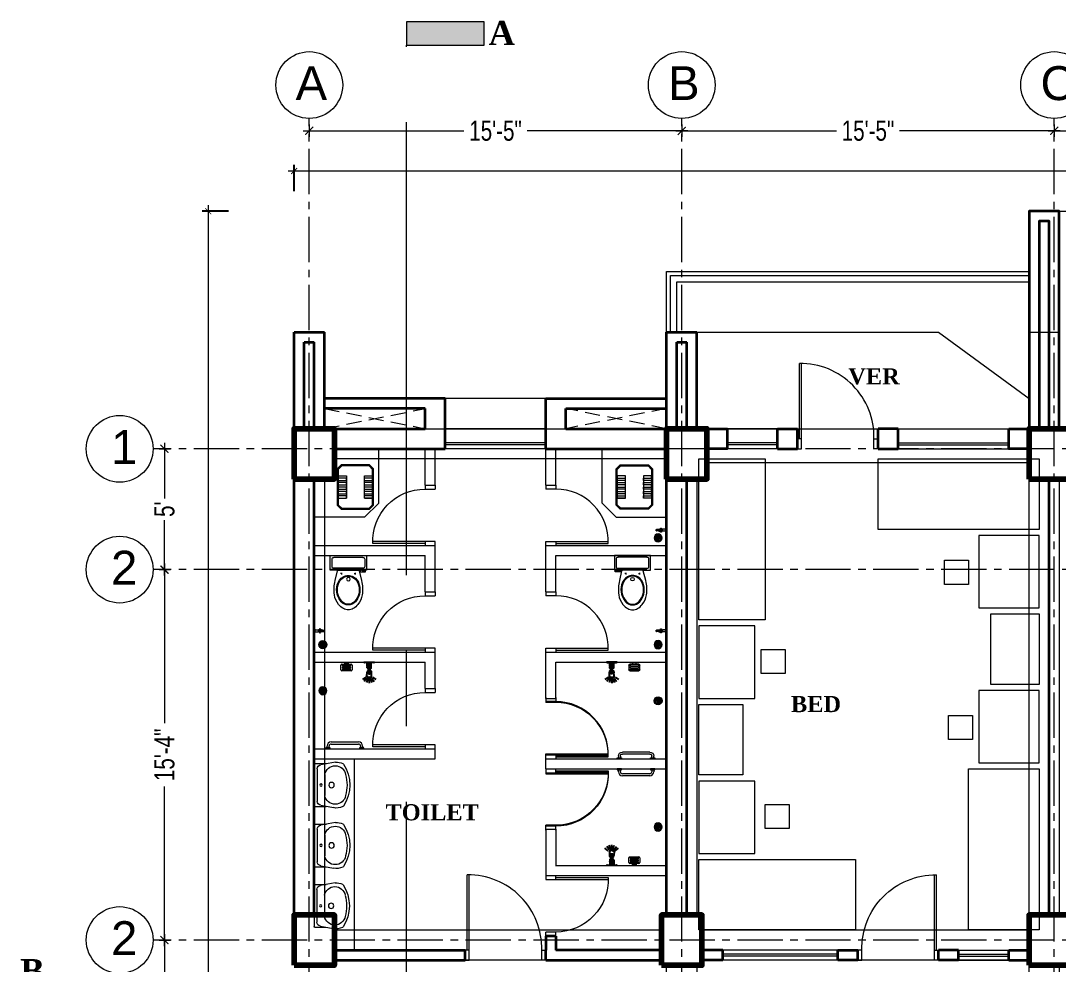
# Model space of a CAD drawing. Header units: feet. Extents: x 25261344 to 25389498, y 30010528 to 30074588.
# Drawn here: x 25365822 to 25366338, y 30072579 to 30073048 of the extents above; entities that cross this region are included whole.
import ezdxf

# ---------------------------------------------------------------- set-up
doc = ezdxf.new("R2010")
doc.units = ezdxf.units.FT
doc.header["$LTSCALE"] = 30
doc.header["$MEASUREMENT"] = 0
doc.header["$PDMODE"] = 32
doc.header["$PDSIZE"] = 15
for name, pattern in [('CENTER2', [1.125, 0.75, -0.125, 0.125, -0.125]), ('DASHED', [0.75, 0.5, -0.25]), ('HIDDEN', [0.375, 0.25, -0.125])]:
    doc.linetypes.add(name, pattern=pattern)
doc.layers.get('0').update_dxf_attribs({"lineweight": 5})
for name, color, linetype, lineweight in [('Column', 1, 'Continuous', 80), ('Dim-1', 7, 'Continuous', 9), ('Door', 32, 'Continuous', 5), ('Furnitures', 251, 'Continuous', 9), ('GRADE BEAM', 2, 'Continuous', 20), ('grid text', 252, 'CENTER2', 9), ('line 2', 7, 'Continuous', 13), ('LINTEL', 4, 'HIDDEN', 0), ('rail', 224, 'Continuous', 9), ('s. Fixture', 118, 'Continuous', 9), ('TEXT', 7, 'Continuous', 18), ('TOLFIX', 8, 'Continuous', 5), ('WALL', 7, 'Continuous', 35), ('WIN', 142, 'Continuous', 20)]:
    doc.layers.add(name, color=color, linetype=linetype, lineweight=lineweight)
doc.styles.add('RomanS', font='swissl.ttf')
doc.styles.get("Standard").update_dxf_attribs({"font": 'timesbd.ttf'})
doc.styles.add('SWIS_LT', font='swisscl.ttf')
doc.dimstyles.new('dim-02', dxfattribs={"dimtxt": 8, "dimasz": 3, "dimexe": 3, "dimexo": 3, "dimgap": 2, "dimtad": 0, "dimdec": 0, "dimzin": 0, "dimdsep": 46, "dimlunit": 4, "dimtxsty": 'SWIS_LT', "dimblk": 'ARCHTICK', "dimcen": 2, "dimdle": 3, "dimclrd": 256, "dimclre": 256, "dimclrt": 256, "dimadec": 0, "dimazin": 0, "dimtfac": 1, "dimtdec": 0, "dimtix": 1, "dimtmove": 0, "dimatfit": 3, "dimfxl": 0, "dimfrac": 2, "dimtolj": 1, "dimtzin": 1, "dimlwd": -1, "dimarcsym": 0})

# ---------------------------------------------------------------- blocks, each defined once
blk = doc.blocks.new('FG')
at = {"layer": 'Door'}
for p, q in [((-2, -5), (-2, -42.39)), ((-1, -5), (-1, -42.39))]:
    blk.add_line(p, q, dxfattribs=at)
for points in [[(-40, 0), (-38, 0), (-38, -5), (-40, -5)], [(0, 0), (-2, 0), (-2, -5), (0, -5)]]:
    blk.add_lwpolyline(points, dxfattribs=at)
blk.add_arc((-1.44, -5.83), 36.57, 178.7054, 270.6905, dxfattribs=at)
blk = doc.blocks.new('WB2')
at = {"layer": 's. Fixture'}
for p, q in [((11.43, 10.5), (10.05, 3.11)), ((-10.05, 3.11), (-11.22, 9.39)), ((-10.63, 0.39), (-10.63, 5.85)), ((10.63, 0.39), (10.63, 5.92)), ((10.24, 0), (-10.24, 0)), ((8.1, 1.38), (-8.1, 1.38)), ((5.22, 5.12), (-5.22, 5.12))]:
    blk.add_line(p, q, dxfattribs=at)
for centre, radius in [((0, 8.46), 1.34), ((0, 3.25), 0.551)]:
    blk.add_circle(centre, radius, dxfattribs=at)
for centre, radius, start, end in [((0, -1.5), 19.02, 56.7113, 123.353), ((0, -3.95), 20.09, 74.9524, 105.0476), ((-4.64, 11.07), 6.8, 153.7061, 194.3029), ((-10.02, 13.73), 0.787, 123.353, 153.7061), ((-10.02, 13.73), 0.787, 123.353, 153.7061), ((-4.3, 10.29), 5.25, 100.0676, 259.9324), ((4.3, 10.29), 5.25, 280.0676, 79.9324), ((10.01, 13.74), 0.787, 23.6126, 56.7113), ((3.03, 10.69), 8.4, 358.6686, 23.6126), ((-10.24, 0.39), 0.394, 180, 270), ((-8.1, 3.35), 1.97, 186.9214, 270), ((8.1, 3.35), 1.97, 270, 353.0786), ((10.24, 0.39), 0.394, 270, 0)]:
    blk.add_arc(centre, radius, start, end, dxfattribs=at)
blk = doc.blocks.new('GUTTER')
at = {"layer": 's. Fixture'}
for centre, radius in [((0, 0), 2), ((-1.48, 0), 0.2), ((-1.32, 0.55), 0.2), ((-1.05, 1.05), 0.2), ((-0.73, 0), 0.2), ((-0.59, 1.36), 0.2), ((-0.52, 0.52), 0.2), ((0, 1.48), 0.2), ((0, 0.73), 0.2), ((0, 0), 0.2), ((0.52, 0.52), 0.2), ((0.59, 1.36), 0.2), ((0.73, 0), 0.2), ((1.05, 1.05), 0.2), ((1.32, 0.55), 0.2), ((1.48, 0), 0.2), ((-1.37, -0.56), 0.2), ((-1.05, -1.05), 0.2), ((-1.05, -1.05), 0.2), ((-0.56, -1.4), 0.2), ((-0.52, -0.52), 0.2), ((0, -0.73), 0.2), ((0, -1.48), 0.2), ((0.52, -0.52), 0.2), ((0.57, -1.37), 0.2), ((1.05, -1.05), 0.2), ((1.37, -0.56), 0.2)]:
    blk.add_circle(centre, radius, dxfattribs=at)
blk = doc.blocks.new('Pan')
at = {"layer": 's. Fixture'}
for points in [[(-30, 7), (-30, -7), (-28, -9), (-10, -9), (-8, -7), (-8, 7), (-10, 9), (-28, 9), (-30, 7)], [(-29.5, 6.79), (-29.5, -6.79), (-27.79, -8.5), (-10.21, -8.5), (-8.5, -6.79), (-8.5, 6.79), (-10.21, 8.5), (-27.79, 8.5), (-29.5, 6.79)], [(-24.5, 8.5), (-24.5, 4.5), (-23.4, 4.5), (-23.4, 8.5), (-22.3, 8.5), (-22.3, 4.5), (-21.2, 4.5), (-21.2, 8.5), (-20.1, 8.5), (-20.1, 4.5), (-19, 4.5), (-19, 8.5), (-17.9, 8.5), (-17.9, 4.5), (-16.8, 4.5), (-16.8, 8.5), (-15.7, 8.5), (-15.7, 4.5), (-14.6, 4.5), (-14.6, 8.5), (-13.5, 8.5), (-13.5, 4.5), (-24.5, 4.5)], [(-24.5, -4.5), (-24.5, -8.5), (-23.4, -8.5), (-23.4, -4.5), (-22.3, -4.5), (-22.3, -8.5), (-21.2, -8.5), (-21.2, -4.5), (-20.1, -4.5), (-20.1, -8.5), (-19, -8.5), (-19, -4.5), (-17.9, -4.5), (-17.9, -8.5), (-16.8, -8.5), (-16.8, -4.5), (-15.7, -4.5), (-15.7, -8.5), (-14.6, -8.5), (-14.6, -4.5), (-13.5, -4.5), (-13.5, -8.5), (-24.5, -8.5), (-24.5, -4.5), (-13.5, -4.5)]]:
    blk.add_lwpolyline(points, dxfattribs=at)
blk = doc.blocks.new('Shower')
at = {"layer": 's. Fixture', "lineweight": -3}
for p, q in [((-3.5, 0), (1.22, 0)), ((-1.72, 0), (-1.72, -0.12)), ((0, 0), (0, -0.12)), ((1.22, 0), (1.77, 0)), ((-2.28, -0.21), (-3.16, -0.21)), ((-1.59, -0.21), (-2.28, -0.21)), ((-2.2, -0.31), (-1.85, -0.31)), ((-2.01, -7.13), (-1.91, -4.96)), ((-1.85, -0.31), (-1.45, -0.31)), ((-1.85, -1.77), (-1.85, -0.31)), ((-1.85, -1.84), (-1.85, -1.77)), ((-1.85, -1.77), (-1.25, -1.77)), ((-1.84, -1.85), (-1.25, -1.85)), ((-1.84, -2.09), (-1.68, -2.09)), ((-1.84, -2.85), (-1.84, -2.09)), ((-1.77, -4.45), (-1.77, -4.66)), ((-1.77, -4.66), (-1.77, -5)), ((-1.72, -0.12), (-1.35, -0.39)), ((-1.72, -0.12), (-0.86, -0.12)), ((-1.68, -2.09), (-1.25, -2.09)), ((-1.68, -3.01), (-1.64, -3.01)), ((-1.64, -3.01), (-1.64, -3.04)), ((-1.64, -3.01), (-1.25, -3.01)), ((-1.35, -0.39), (-1.25, -0.39)), ((-1.25, -3.24), (-1.25, -0.39)), ((-1.25, -0.39), (-0.86, -0.39)), ((-1.25, -4.01), (-1.25, -3.24)), ((-1.25, -4.48), (-1.25, -4.01)), ((0, -0.12), (-0.86, -0.12)), ((-0.47, -0.39), (-0.86, -0.39)), ((-0.47, -3.24), (-0.47, -0.39)), ((-0.37, -0.39), (-0.47, -0.39)), ((-0.47, -1.77), (0.11, -1.77)), ((-0.47, -1.85), (0.1, -1.85)), ((-0.47, -2.09), (-0.05, -2.09)), ((-0.47, -3.01), (-0.08, -3.01)), ((-0.47, -4.01), (-0.47, -3.24)), ((-0.47, -4.48), (-0.47, -4.01)), ((0, -0.12), (-0.37, -0.39)), ((-0.27, -0.31), (0.11, -0.31)), ((0.41, -0.21), (-0.13, -0.21)), ((-0.08, -3.01), (-0.04, -3.01)), ((-0.08, -3.01), (-0.08, -3.04)), ((-0.05, -2.09), (0.12, -2.09)), ((0.06, -4.45), (0.06, -4.65)), ((0.06, -4.65), (0.06, -5)), ((0.11, -0.31), (0.32, -0.31)), ((0.11, -1.77), (0.11, -0.31)), ((0.11, -1.84), (0.11, -1.77)), ((0.12, -2.17), (0.12, -2.09)), ((0.12, -2.88), (0.12, -2.17)), ((0.29, -7.13), (0.2, -4.97)), ((1.4, -0.21), (0.41, -0.21)), ((-2.54, -7.39), (-4.23, -8.62)), ((-2.08, -7.85), (-3.31, -9.54)), ((-1.5, -8.15), (-2.15, -10.13)), ((-1.89, -6.82), (-1.85, -7.32)), ((-1.85, -7.32), (-1.85, -7.32)), ((-1.59, -7.02), (-1.63, -7.52)), ((-1.33, -7.17), (-1.29, -7.67)), ((-1.29, -7.67), (-1.3, -7.67)), ((-0.99, -7.21), (-1.03, -7.72)), ((-0.86, -8.25), (-0.86, -10.33)), ((-0.72, -7.21), (-0.68, -7.73)), ((-0.4, -7.17), (-0.44, -7.68)), ((-0.22, -8.15), (0.43, -10.13)), ((-0.13, -7.05), (-0.1, -7.55)), ((0.16, -6.87), (0.12, -7.37)), ((0.12, -7.37), (0.12, -7.37)), ((0.37, -7.85), (1.59, -9.54)), ((0.83, -7.39), (2.51, -8.62))]:
    blk.add_line(p, q, dxfattribs=at)
for centre, radius, start, end in [((1.4, 0.21), 0.424, 269.7894, 330.4363), ((-3.16, 0.18), 0.391, 206.7437, 270), ((-2.06, -0.1), 0.253, 206.2578, 236.1066), ((-1.42, -5.01), 0.491, 148.4997, 174.723), ((-1.42, -5.01), 0.491, 174.723, 180), ((-1.42, -5.01), 0.491, 180, 211.5003), ((-1.83, -1.84), 0.0117, 180, 236.0865), ((-2.04, -2.15), 0.364, 9.6802, 56.0865), ((-1.68, -2.85), 0.156, 180, 270), ((-1.15, -5.17), 0.808, 140.6316, 148.4997), ((-1.5, -4.45), 0.274, 142.1754, 180), ((-1.5, -4.45), 0.274, 180, 217.8246), ((-1.5, -4.55), 0.274, 180, 217.8246), ((-1.5, -5), 0.274, 180, 217.8246), ((-1.2, -4.69), 0.66, 118.0812, 142.1754), ((-1.2, -4.22), 0.66, 217.8246, 241.9188), ((-1.2, -4.31), 0.66, 217.8246, 241.9188), ((-1.52, -3.04), 0.117, 180, 250.7376), ((-0.86, -1.14), 2.13, 250.7376, 259.4333), ((-0.99, -5.07), 1.09, 103.627, 118.0812), ((-0.99, -3.83), 1.09, 241.9188, 257.5382), ((-0.99, -3.93), 1.09, 241.9188, 257.5382), ((-1.04, -4.48), 0.208, 180, 209.7406), ((-0.86, -3.23), 1.71, 257.5382, 270), ((-0.86, -3.33), 1.71, 257.5382, 270), ((-0.95, -4.43), 0.309, 209.7406, 234.0579), ((-0.9, -4.35), 0.407, 234.0579, 253.2847), ((-0.86, -4.23), 0.537, 253.2847, 270), ((-0.86, -4.23), 0.537, 270, 286.7153), ((-0.86, -3.23), 1.71, 270, 282.4618), ((-0.86, -3.33), 1.71, 270, 282.4618), ((-0.82, -4.35), 0.407, 286.7153, 305.9421), ((-0.76, -4.43), 0.309, 305.9421, 330.2594), ((-0.68, -4.48), 0.208, 330.2594, 360), ((-0.73, -3.83), 1.09, 282.4618, 298.0812), ((-0.73, -3.93), 1.09, 282.4618, 298.0812), ((-0.86, -1.14), 2.13, 280.5667, 289.2624), ((-0.73, -5.07), 1.09, 61.9188, 76.373), ((-0.52, -4.69), 0.66, 37.8246, 61.9188), ((-0.52, -4.22), 0.66, 298.0812, 322.1754), ((-0.52, -4.31), 0.66, 298.0812, 322.1754), ((-0.2, -3.04), 0.117, 289.2624, 0), ((0.31, -2.15), 0.364, 123.9135, 170.3198), ((-0.04, -2.85), 0.156, 270, 341.5099), ((-0.22, -4.45), 0.274, 0, 37.8246), ((-0.22, -4.45), 0.274, 322.1754, 360), ((-0.22, -4.55), 0.274, 322.1754, 360), ((-0.22, -5), 0.274, 322.1754, 360), ((-0.56, -5.17), 0.808, 31.5003, 39.985), ((0.1, -1.84), 0.0117, 303.9135, 0), ((-0.29, -5.01), 0.491, 360, 31.5003), ((-0.29, -5.01), 0.491, 328.4997, 0), ((0.18, -0.1), 0.253, 303.8689, 333.6604), ((-1.47, -7.13), 0.541, 177.3458, 180), ((-1.47, -7.13), 0.541, 180, 211.362), ((-1.45, -6.95), 0.541, 177.3458, 180), ((-1.45, -6.95), 0.541, 180, 211.362), ((-1.18, -6.95), 0.883, 211.362, 235.7998), ((-1.16, -6.77), 0.883, 211.362, 217.9196), ((-1.15, -4.84), 0.808, 211.5003, 235.9442), ((-1.2, -4.76), 0.66, 217.8246, 241.9188), ((-0.98, -6.67), 1.22, 235.7998, 254.278), ((-0.96, -6.49), 1.22, 236.9875, 254.278), ((-0.97, -4.58), 1.12, 235.9442, 254.3589), ((-0.99, -4.38), 1.09, 241.9188, 257.5382), ((-0.86, -6.22), 1.69, 254.278, 270), ((-0.86, -4.17), 1.55, 254.3589, 270), ((-0.86, -3.78), 1.71, 257.5382, 270), ((-0.84, -5.88), 1.85, 264.0227, 270.0002), ((-0.86, -3.78), 1.71, 270, 282.4618), ((-0.86, -4.17), 1.55, 270, 285.6411), ((-0.86, -6.22), 1.69, 270, 285.722), ((-0.84, -5.69), 2.05, 269.9998, 274.4391), ((-0.73, -4.38), 1.09, 282.4618, 298.0812), ((-0.74, -4.58), 1.12, 285.6411, 304.0558), ((-1.01, -4.53), 3.2, 280.3924, 281.3547), ((-0.73, -6.67), 1.22, 285.722, 304.2002), ((-0.71, -6.49), 1.22, 285.722, 300.4038), ((-0.52, -4.76), 0.66, 298.0812, 322.1754), ((-0.56, -4.84), 0.808, 304.0558, 328.4997), ((-0.54, -6.95), 0.883, 304.2002, 328.638), ((-0.52, -6.77), 0.883, 317.0839, 328.638), ((-0.25, -7.13), 0.541, 328.638, 360), ((-0.23, -6.95), 0.541, 328.638, 344.2577), ((-0.25, -7.13), 0.541, 0, 4.9774)]:
    blk.add_arc(centre, radius, start, end, dxfattribs=at)
blk = doc.blocks.new('door')
at = {"layer": 'Door'}
for p, q in [((-2, 5), (-2, 31)), ((-1, 5), (-1, 30.98))]:
    blk.add_line(p, q, dxfattribs=at)
at = {"layer": 'Door', "ltscale": 10}
for p, q in [((-30, 5), (-28, 5)), ((-30, 0), (-28, 0)), ((-28, 5), (-28, 0))]:
    blk.add_line(p, q, dxfattribs=at)
at = {"layer": 'Door'}
blk.add_lwpolyline([(0, 0), (-2, 0), (-2, 5), (0, 5)], dxfattribs=at)
at = {"layer": 'TOLFIX', "ltscale": 10}
blk.add_arc((-2, 5), 26, 87.7958, 180, dxfattribs=at)
blk = doc.blocks.new('*U23')
at = {"layer": 's. Fixture'}
for p, q in [((-1.79, -0.77), (-1.79, 0)), ((-1.79, 0), (0, 0)), ((0, 0), (0, -0.77)), ((-3.65, -3.57), (-3.65, -1.27)), ((-3.15, -0.77), (1.35, -0.77)), ((1.35, -4.07), (-3.15, -4.07)), ((-2.73, -1.09), (0.93, -1.09)), ((0.93, -1.67), (-2.73, -1.67)), ((-2.73, -2.14), (0.93, -2.14)), ((0.93, -2.72), (-2.73, -2.72)), ((-2.73, -3.19), (0.93, -3.19)), ((0.93, -3.77), (-2.73, -3.77)), ((0, -0.77), (-1.79, -0.77)), ((1.85, -1.27), (1.85, -3.57))]:
    blk.add_line(p, q, dxfattribs=at)
for centre, radius, start, end in [((-3.15, -1.27), 0.5, 90, 180), ((-3.15, -3.57), 0.5, 180, 270), ((-2.73, -1.38), 0.29, 90, 270), ((-2.73, -2.43), 0.29, 90, 270), ((-2.73, -3.48), 0.29, 90, 270), ((0.93, -1.38), 0.29, 270, 90), ((0.93, -2.43), 0.29, 270, 90), ((0.93, -3.48), 0.29, 270, 90), ((1.35, -1.27), 0.5, 0, 90), ((1.35, -3.57), 0.5, 270, 0)]:
    blk.add_arc(centre, radius, start, end, dxfattribs=at)
blk = doc.blocks.new('*U24')
at = {"layer": 's. Fixture'}
for p, q in [((0, 0.43), (-2.16, 0.43)), ((-2.16, 0.43), (-2.16, 0)), ((-2.16, 0), (0, 0)), ((-1.58, 0.43), (-1.58, 1.38)), ((-0.58, 0.43), (-0.58, 1.38)), ((0, 0), (0, 0.43)), ((0.42, 3.38), (14, 3.38)), ((0.42, 2.38), (14, 2.38)), ((16.58, 0.43), (14.42, 0.43)), ((14.42, 0.43), (14.42, 0)), ((14.42, 0), (16.58, 0)), ((15, 1.38), (15, 0.43)), ((16, 1.38), (16, 0.43)), ((16.58, 0), (16.58, 0.43))]:
    blk.add_line(p, q, dxfattribs=at)
for centre, radius, start, end in [((0.42, 1.38), 2, 90, 180), ((0.42, 1.38), 1, 90, 180), ((14, 1.38), 2, 0, 90), ((14, 1.38), 1, 0, 90)]:
    blk.add_arc(centre, radius, start, end, dxfattribs=at)
blk = doc.blocks.new('Tap')
at = {"layer": 's. Fixture'}
h = blk.add_hatch(color=256, dxfattribs=at)
h.paths.add_polyline_path([(-0.56, -2.79, 1), (0.55, -2.79, 1)])
h.paths.add_polyline_path([(0.41, -2.79, -1), (-0.42, -2.79, -1)], flags=16)
for p, q in [((0, -0.25), (0, 0)), ((-0.5, -0.5), (-0.5, -1.96)), ((-0.36, -4.04), (-0.36, -5.09)), ((-0.36, -4.43), (0.35, -4.43)), ((-0.36, -4.6), (0.36, -4.6)), ((-0.36, -4.6), (0.36, -4.6)), ((-0.36, -4.73), (0.36, -4.73)), ((-0.36, -4.86), (0.36, -4.86)), ((-0.36, -4.86), (0.36, -4.86)), ((-0.36, -4.99), (0.36, -4.99)), ((-0.35, -5.12), (0.35, -5.12)), ((-0.35, -5.12), (0.35, -5.12)), ((0.36, -4.04), (0.36, -5.09)), ((0.5, -0.5), (0.5, -1.96)), ((-0.29, -5.25), (0.29, -5.25))]:
    blk.add_line(p, q, dxfattribs=at)
blk.add_lwpolyline([(0.97, -2.54), (0.72, -2.6, 0.131281), (0.53, -2.26), (0.71, -2.09), (0.71, -2.08), (0.26, -1.82), (0.25, -1.82), (0.19, -2.06, 0.129161), (-0.19, -2.06), (-0.26, -1.82), (-0.26, -1.82), (-0.71, -2.08), (-0.53, -2.26, 0.131793), (-0.73, -2.59), (-0.97, -2.53), (-0.97, -3.05), (-0.73, -2.98, 0.131959), (-0.53, -3.32), (-0.71, -3.49), (-0.26, -3.75), (-0.2, -3.51, 0.131818), (0.19, -3.51), (0.26, -3.75), (0.71, -3.49), (0.71, -3.49), (0.53, -3.32, 0.132548), (0.72, -2.98), (0.97, -3.04)], format="xyb", dxfattribs=at)
blk.add_lwpolyline([(0.75, -0.25), (-0.75, -0.25), (-0.75, -0.38, 0.414214), (-0.62, -0.5), (0.62, -0.5, 0.414214), (0.75, -0.38)], format="xyb", close=True, dxfattribs=at)
blk.add_lwpolyline([(0.97, -3.04), (0.97, -2.54)], dxfattribs=at)
for radius in [0.555, 0.415]:
    blk.add_circle((0, -2.79), radius, dxfattribs=at)
for points in [[(-0.36, -4.04), (-0.45, -3.89), (-0.5, -3.62)], [(-0.29, -5.25), (-0.33, -5.18), (-0.36, -5.09)], [(0.29, -5.25), (0.33, -5.18), (0.36, -5.09)], [(0.36, -4.04), (0.46, -3.88), (0.5, -3.62)]]:
    blk.add_spline(points, degree=3, dxfattribs=at)
blk = doc.blocks.new('*U25')
at = {"layer": 's. Fixture'}
for p, q in [((-1.79, -0.77), (-1.79, 0)), ((-1.79, 0), (0, 0)), ((0, 0), (0, -0.77)), ((-3.65, -3.57), (-3.65, -1.27)), ((-3.15, -0.77), (1.35, -0.77)), ((1.35, -4.07), (-3.15, -4.07)), ((-2.73, -1.09), (0.93, -1.09)), ((0.93, -1.67), (-2.73, -1.67)), ((-2.73, -2.14), (0.93, -2.14)), ((0.93, -2.72), (-2.73, -2.72)), ((-2.73, -3.19), (0.93, -3.19)), ((0.93, -3.77), (-2.73, -3.77)), ((0, -0.77), (-1.79, -0.77)), ((1.85, -1.27), (1.85, -3.57))]:
    blk.add_line(p, q, dxfattribs=at)
for centre, radius, start, end in [((-3.15, -1.27), 0.5, 90, 180), ((-3.15, -3.57), 0.5, 180, 270), ((-2.73, -1.38), 0.29, 90, 270), ((-2.73, -2.43), 0.29, 90, 270), ((-2.73, -3.48), 0.29, 90, 270), ((0.93, -1.38), 0.29, 270, 90), ((0.93, -2.43), 0.29, 270, 90), ((0.93, -3.48), 0.29, 270, 90), ((1.35, -1.27), 0.5, 0, 90), ((1.35, -3.57), 0.5, 270, 0)]:
    blk.add_arc(centre, radius, start, end, dxfattribs=at)
blk = doc.blocks.new('*U20')
at = {"layer": 's. Fixture'}
for p, q in [((0, 0.43), (-2.16, 0.43)), ((-2.16, 0.43), (-2.16, 0)), ((-2.16, 0), (0, 0)), ((-1.58, 0.43), (-1.58, 1.38)), ((-0.58, 0.43), (-0.58, 1.38)), ((0, 0), (0, 0.43)), ((0.42, 3.38), (14, 3.38)), ((0.42, 2.38), (14, 2.38)), ((16.58, 0.43), (14.42, 0.43)), ((14.42, 0.43), (14.42, 0)), ((14.42, 0), (16.58, 0)), ((15, 1.38), (15, 0.43)), ((16, 1.38), (16, 0.43)), ((16.58, 0), (16.58, 0.43))]:
    blk.add_line(p, q, dxfattribs=at)
for centre, radius, start, end in [((0.42, 1.38), 2, 90, 180), ((0.42, 1.38), 1, 90, 180), ((14, 1.38), 2, 0, 90), ((14, 1.38), 1, 0, 90)]:
    blk.add_arc(centre, radius, start, end, dxfattribs=at)
blk = doc.blocks.new('*U21')
at = {"layer": 's. Fixture'}
for p, q in [((-1.79, -0.77), (-1.79, 0)), ((-1.79, 0), (0, 0)), ((0, 0), (0, -0.77)), ((-3.65, -3.57), (-3.65, -1.27)), ((-3.15, -0.77), (1.35, -0.77)), ((1.35, -4.07), (-3.15, -4.07)), ((-2.73, -1.09), (0.93, -1.09)), ((0.93, -1.67), (-2.73, -1.67)), ((-2.73, -2.14), (0.93, -2.14)), ((0.93, -2.72), (-2.73, -2.72)), ((-2.73, -3.19), (0.93, -3.19)), ((0.93, -3.77), (-2.73, -3.77)), ((0, -0.77), (-1.79, -0.77)), ((1.85, -1.27), (1.85, -3.57))]:
    blk.add_line(p, q, dxfattribs=at)
for centre, radius, start, end in [((-3.15, -1.27), 0.5, 90, 180), ((-3.15, -3.57), 0.5, 180, 270), ((-2.73, -1.38), 0.29, 90, 270), ((-2.73, -2.43), 0.29, 90, 270), ((-2.73, -3.48), 0.29, 90, 270), ((0.93, -1.38), 0.29, 270, 90), ((0.93, -2.43), 0.29, 270, 90), ((0.93, -3.48), 0.29, 270, 90), ((1.35, -1.27), 0.5, 0, 90), ((1.35, -3.57), 0.5, 270, 0)]:
    blk.add_arc(centre, radius, start, end, dxfattribs=at)
blk = doc.blocks.new('*U22')
at = {"layer": 's. Fixture'}
for p, q in [((0, 0.43), (-2.16, 0.43)), ((-2.16, 0.43), (-2.16, 0)), ((-2.16, 0), (0, 0)), ((-1.58, 0.43), (-1.58, 1.38)), ((-0.58, 0.43), (-0.58, 1.38)), ((0, 0), (0, 0.43)), ((0.42, 3.38), (14, 3.38)), ((0.42, 2.38), (14, 2.38)), ((16.58, 0.43), (14.42, 0.43)), ((14.42, 0.43), (14.42, 0)), ((14.42, 0), (16.58, 0)), ((15, 1.38), (15, 0.43)), ((16, 1.38), (16, 0.43)), ((16.58, 0), (16.58, 0.43))]:
    blk.add_line(p, q, dxfattribs=at)
for centre, radius, start, end in [((0.42, 1.38), 2, 90, 180), ((0.42, 1.38), 1, 90, 180), ((14, 1.38), 2, 0, 90), ((14, 1.38), 1, 0, 90)]:
    blk.add_arc(centre, radius, start, end, dxfattribs=at)
blk = doc.blocks.new('com')
for p, q in [((-17.1, 5.4), (-17.1, 1.8)), ((-12.04, 8.95), (-12.85, 8.95)), ((-12.44, 8.54), (-12.44, 9.36)), ((-6.09, 8.95), (-5.27, 8.95)), ((-5.68, 8.54), (-5.68, 9.36)), ((-3.15, 8.1), (-0.45, 8.1)), ((-3.15, 7.2), (-3.15, 8.1)), ((-0.45, 7.65), (-2.25, 7.65)), ((-2.25, 7.65), (-2.25, 7.2)), ((-0.45, 8.1), (-0.45, 7.65))]:
    blk.add_line(p, q)
for points in [[(-4.02, 7.2, 0.356028), (-3.62, 7.53), (-2.48, 12.48, 0.088113), (-2.14, 19.51, 0.124068), (-4.24, 24.29, 0.086475), (-6.64, 26.34, 0.130408), (-9.06, 26.93, 0.130408), (-11.48, 26.34, 0.086475), (-13.88, 24.29, 0.124068), (-15.99, 19.51, 0.088113), (-15.65, 12.48), (-14.38, 7.53, 0.356028), (-13.98, 7.2)], [(-9.06, 24.57, 0.221073), (-12.62, 22.94, 0.102493), (-14.61, 19.19, 0.121565), (-14.52, 14.5, 0.187395), (-11.59, 10.55, 0.126952), (-9.06, 9.89, 0.126952), (-6.54, 10.55, 0.187395), (-3.6, 14.5, 0.121565), (-3.52, 19.19, 0.102493), (-5.5, 22.94, 0.221073)], [(-9.06, 24.19, 0.221037), (-12.34, 22.7, 0.102141), (-14.24, 19.09, 0.121234), (-14.16, 14.6, 0.1869), (-11.4, 10.87, 0.126397), (-9.06, 10.27, 0.126398), (-6.73, 10.87, 0.1869), (-3.96, 14.6, 0.121234), (-3.88, 19.09, 0.102141), (-5.79, 22.7, 0.221037)]]:
    blk.add_lwpolyline(points, format="xyb", close=True)
for points in [[(-13.98, 7.2), (-18, 7.2), (-18, 0), (0, 0), (0, 7.2), (-4.01, 7.2)], [(-1.8, 6.3), (-16.2, 6.3)], [(-0.9, 1.8), (-0.9, 5.4)], [(-16.2, 0.9), (-1.8, 0.9)]]:
    blk.add_lwpolyline(points)
blk.add_circle((-9, 11.75), 0.9)
for centre, start, end in [((-16.31, 5.51), 81.8701, 188.1303), ((-1.69, 5.51), 351.8701, 98.1303), ((-16.31, 1.69), 171.8701, 278.1303), ((-1.69, 1.69), 261.8701, 8.1303)]:
    blk.add_arc(centre, 0.795, start, end)
blk = doc.blocks.new('_ArchTick')
at = {"color": 0, "linetype": 'ByBlock', "const_width": 0.15}
blk.add_lwpolyline([(-0.5, -0.5), (0.5, 0.5)], dxfattribs=at)
blk = doc.blocks.new('*D116')
at = {"lineweight": -2}
for p, q in [((25359606.96, 30072996.78), (25359606.96, 30072990.65)), ((25359791.96, 30072996.78), (25359791.96, 30072990.65))]:
    blk.add_line(p, q, dxfattribs=at)
for p, q in [((25359603.96, 30072993.65), (25359683.77, 30072993.65)), ((25359794.96, 30072993.65), (25359715.14, 30072993.65))]:
    blk.add_line(p, q)
at = {"layer": 'Defpoints', "color": 0}
for p in [(25359606.96, 30072999.78), (25359791.96, 30072999.78), (25359791.96, 30072993.65)]:
    blk.add_point(p, dxfattribs=at)
at = {"xscale": 4, "yscale": 4, "zscale": 4, "rotation": 180}
blk.add_blockref('_ArchTick', (25359606.96, 30072993.65), dxfattribs=at)
at = {"xscale": 4, "yscale": 4, "zscale": 4}
blk.add_blockref('_ArchTick', (25359791.96, 30072993.65), dxfattribs=at)
at = {"insert": (25359699.46, 30072993.65), "char_height": 10, "attachment_point": 5, "style": 'SWIS_LT'}
blk.add_mtext('\\A1;15\'-5"', dxfattribs=at)
blk = doc.blocks.new('*D118')
at = {"lineweight": -2}
for p, q in [((25359791.96, 30072996.78), (25359791.96, 30072990.65)), ((25359976.96, 30072996.78), (25359976.96, 30072990.65))]:
    blk.add_line(p, q, dxfattribs=at)
for p, q in [((25359788.96, 30072993.65), (25359868.77, 30072993.65)), ((25359979.96, 30072993.65), (25359900.14, 30072993.65))]:
    blk.add_line(p, q)
at = {"layer": 'Defpoints', "color": 0}
for p in [(25359791.96, 30072999.78), (25359976.96, 30072999.78), (25359976.96, 30072993.65)]:
    blk.add_point(p, dxfattribs=at)
at = {"xscale": 4, "yscale": 4, "zscale": 4, "rotation": 180}
blk.add_blockref('_ArchTick', (25359791.96, 30072993.65), dxfattribs=at)
at = {"xscale": 4, "yscale": 4, "zscale": 4}
blk.add_blockref('_ArchTick', (25359976.96, 30072993.65), dxfattribs=at)
at = {"insert": (25359884.46, 30072993.65), "char_height": 10, "attachment_point": 5, "style": 'SWIS_LT'}
blk.add_mtext('\\A1;15\'-5"', dxfattribs=at)
blk = doc.blocks.new('*D119')
at = {"lineweight": -2}
for p, q in [((25359976.96, 30072996.78), (25359976.96, 30072990.65)), ((25360161.96, 30072996.78), (25360161.96, 30072990.65))]:
    blk.add_line(p, q, dxfattribs=at)
for p, q in [((25359973.96, 30072993.65), (25360053.77, 30072993.65)), ((25360164.96, 30072993.65), (25360085.14, 30072993.65))]:
    blk.add_line(p, q)
at = {"layer": 'Defpoints', "color": 0}
for p in [(25359976.96, 30072999.78), (25360161.96, 30072999.78), (25360161.96, 30072993.65)]:
    blk.add_point(p, dxfattribs=at)
at = {"xscale": 4, "yscale": 4, "zscale": 4, "rotation": 180}
blk.add_blockref('_ArchTick', (25359976.96, 30072993.65), dxfattribs=at)
at = {"xscale": 4, "yscale": 4, "zscale": 4}
blk.add_blockref('_ArchTick', (25360161.96, 30072993.65), dxfattribs=at)
at = {"insert": (25360069.46, 30072993.65), "char_height": 10, "attachment_point": 5, "style": 'SWIS_LT'}
blk.add_mtext('\\A1;15\'-5"', dxfattribs=at)
blk = doc.blocks.new('*D121')
at = {"lineweight": -2}
for p, q in [((25359532.41, 30072835.7), (25359538.03, 30072835.7)), ((25359532.41, 30072775.7), (25359538.03, 30072775.7))]:
    blk.add_line(p, q, dxfattribs=at)
for p, q in [((25359535.03, 30072838.7), (25359535.03, 30072811.1)), ((25359535.03, 30072772.7), (25359535.03, 30072800.29))]:
    blk.add_line(p, q)
at = {"layer": 'Defpoints', "color": 0}
for p in [(25359529.41, 30072835.7), (25359529.41, 30072775.7), (25359535.03, 30072775.7)]:
    blk.add_point(p, dxfattribs=at)
at = {"xscale": 4, "yscale": 4, "zscale": 4}
for p, rotation in [((25359535.03, 30072835.7), 90), ((25359535.03, 30072775.7), 270)]:
    blk.add_blockref('_ArchTick', p, dxfattribs=dict(at, rotation=rotation))
at = {"insert": (25359535.03, 30072805.7), "char_height": 10, "attachment_point": 5, "rotation": 90, "style": 'SWIS_LT'}
blk.add_mtext("\\A1;5'", dxfattribs=at)
blk = doc.blocks.new('*D122')
for p, q in [((25359535.03, 30072778.7), (25359535.03, 30072699.38)), ((25359535.03, 30072588.7), (25359535.03, 30072668.02))]:
    blk.add_line(p, q)
at = {"lineweight": -2}
for p, q in [((25359532.41, 30072775.7), (25359538.03, 30072775.7)), ((25359532.41, 30072591.7), (25359538.03, 30072591.7))]:
    blk.add_line(p, q, dxfattribs=at)
at = {"layer": 'Defpoints', "color": 0}
for p in [(25359529.41, 30072775.7), (25359529.41, 30072591.7), (25359535.03, 30072591.7)]:
    blk.add_point(p, dxfattribs=at)
at = {"xscale": 4, "yscale": 4, "zscale": 4}
for p, rotation in [((25359535.03, 30072775.7), 90), ((25359535.03, 30072591.7), 270)]:
    blk.add_blockref('_ArchTick', p, dxfattribs=dict(at, rotation=rotation))
at = {"insert": (25359535.03, 30072683.7), "char_height": 10, "attachment_point": 5, "rotation": 90, "style": 'SWIS_LT'}
blk.add_mtext('\\A1;15\'-4"', dxfattribs=at)
blk = doc.blocks.new('*D123')
for p, q in [((25359535.03, 30072594.7), (25359535.03, 30072546.38)), ((25359535.03, 30072472.7), (25359535.03, 30072521.01))]:
    blk.add_line(p, q)
at = {"lineweight": -2}
for p, q in [((25359532.41, 30072591.7), (25359538.03, 30072591.7)), ((25359532.41, 30072475.7), (25359538.03, 30072475.7))]:
    blk.add_line(p, q, dxfattribs=at)
at = {"layer": 'Defpoints', "color": 0}
for p in [(25359529.41, 30072591.7), (25359529.41, 30072475.7), (25359535.03, 30072475.7)]:
    blk.add_point(p, dxfattribs=at)
at = {"xscale": 4, "yscale": 4, "zscale": 4}
for p, rotation in [((25359535.03, 30072591.7), 90), ((25359535.03, 30072475.7), 270)]:
    blk.add_blockref('_ArchTick', p, dxfattribs=dict(at, rotation=rotation))
at = {"insert": (25359535.03, 30072533.7), "char_height": 10, "attachment_point": 5, "rotation": 90, "style": 'SWIS_LT'}
blk.add_mtext('\\A1;9\'-8"', dxfattribs=at)
blk = doc.blocks.new('*D160')
at = {"layer": 'Defpoints', "color": 0}
for p in [(25366322.5, 30072953.7), (25365914.82, 30072113.7), (25366697.5, 30072113.7)]:
    blk.add_point(p, dxfattribs=at)
at = {"layer": 'Dim-1', "lineweight": -2}
for p, q in [((25365924.82, 30072953.7), (25365911.82, 30072953.7)), ((25365924.82, 30072113.7), (25365911.82, 30072113.7))]:
    blk.add_line(p, q, dxfattribs=at)
at = {"layer": 'Dim-1'}
for p, q in [((25365914.82, 30072956.7), (25365914.82, 30072540.9)), ((25365914.82, 30072110.7), (25365914.82, 30072526.5))]:
    blk.add_line(p, q, dxfattribs=at)
at = {"layer": 'Dim-1', "xscale": 3, "yscale": 3, "zscale": 3}
for p, rotation in [((25365914.82, 30072953.7), 90), ((25365914.82, 30072113.7), 270)]:
    blk.add_blockref('_ArchTick', p, dxfattribs=dict(at, rotation=rotation))
at = {"layer": 'Dim-1', "insert": (25365914.82, 30072533.7), "char_height": 8, "attachment_point": 5, "rotation": 90, "style": 'SWIS_LT'}
blk.add_mtext("\\A1;70'", dxfattribs=at)
blk = doc.blocks.new('*D161')
at = {"layer": 'Defpoints', "color": 0}
for p in [(25367411.5, 30072973.69), (25365957.5, 30072893.7), (25367411.5, 30072785.7)]:
    blk.add_point(p, dxfattribs=at)
at = {"layer": 'Dim-1', "lineweight": -2}
for p, q in [((25365957.5, 30072963.69), (25365957.5, 30072976.69)), ((25367411.5, 30072963.69), (25367411.5, 30072976.69))]:
    blk.add_line(p, q, dxfattribs=at)
at = {"layer": 'Dim-1'}
for p, q in [((25365954.5, 30072973.69), (25366669.05, 30072973.69)), ((25367414.5, 30072973.69), (25366699.95, 30072973.69))]:
    blk.add_line(p, q, dxfattribs=at)
at = {"layer": 'Dim-1', "xscale": 3, "yscale": 3, "zscale": 3, "rotation": 180}
blk.add_blockref('_ArchTick', (25365957.5, 30072973.69), dxfattribs=at)
at = {"layer": 'Dim-1', "xscale": 3, "yscale": 3, "zscale": 3}
blk.add_blockref('_ArchTick', (25367411.5, 30072973.69), dxfattribs=at)
at = {"layer": 'Dim-1', "insert": (25366684.5, 30072973.69), "char_height": 8, "attachment_point": 5, "style": 'SWIS_LT'}
blk.add_mtext('\\A1;121\'-2"', dxfattribs=at)
blk = doc.blocks.new('T B')
at = {"layer": 'GRADE BEAM'}
for points in [[(25352253.54, 30069446.57), (25352268.54, 30069446.57), (25352268.54, 30069398.57), (25352253.54, 30069398.57)], [(25352438.54, 30069446.57), (25352453.54, 30069446.57), (25352453.54, 30069398.57), (25352438.54, 30069398.57)], [(25352618.54, 30069446.57), (25352633.54, 30069446.57), (25352633.54, 30069398.57), (25352618.54, 30069398.57)], [(25352438.54, 30069398.57), (25352438.54, 30069383.57), (25352273.54, 30069383.57), (25352273.54, 30069398.57)], [(25352618.54, 30069398.57), (25352618.54, 30069381.57), (25352458.54, 30069381.57), (25352458.54, 30069398.57)], [(25352253.54, 30069373.57), (25352268.54, 30069373.57), (25352268.54, 30069157.07), (25352253.54, 30069157.07)], [(25352438.54, 30069373.57), (25352453.54, 30069373.57), (25352453.54, 30069157.07), (25352438.54, 30069157.07)], [(25352618.54, 30069373.57), (25352633.54, 30069373.57), (25352633.54, 30069157.07), (25352618.54, 30069157.07)], [(25352436.04, 30069149.57), (25352436.04, 30069134.57), (25352273.54, 30069134.57), (25352273.54, 30069149.57)], [(25352618.54, 30069149.57), (25352618.54, 30069134.57), (25352456.04, 30069134.57), (25352456.04, 30069149.57)], [(25352438.54, 30069132.07), (25352453.54, 30069132.07), (25352453.54, 30069041.07), (25352438.54, 30069041.07)], [(25352618.54, 30069132.07), (25352633.54, 30069132.07), (25352633.54, 30069041.07), (25352618.54, 30069041.07)]]:
    blk.add_lwpolyline(points, close=True, dxfattribs=at)
blk = doc.blocks.new('COL2')
at = {"layer": 'Column'}
for points in [[(-20, -25), (0, -25), (0, 0), (-20, 0)], [(165, -25), (185, -25), (185, 0), (165, 0)], [(345, -25), (365, -25), (365, 0), (345, 0)], [(-20, -266.5), (0, -266.5), (0, -241.5), (-20, -241.5)], [(162.5, -266.5), (182.5, -266.5), (182.5, -241.5), (162.5, -241.5)], [(345, -266.5), (365, -266.5), (365, -241.5), (345, -241.5)]]:
    blk.add_lwpolyline(points, close=True, dxfattribs=at)
at = {"layer": 'GRADE BEAM'}
blk.add_blockref('T B', (-25352273.54, -30069398.57), dxfattribs=at)
blk = doc.blocks.new('DGFGSDFG')
at = {"layer": 'grid text'}
for p, q in [((25359606.96, 30072118.41), (25359606.96, 30072999.78)), ((25359791.96, 30072118.41), (25359791.96, 30072999.78)), ((25359976.96, 30072118.41), (25359976.96, 30072999.78)), ((25361090.85, 30072835.7), (25359529.41, 30072835.7)), ((25361090.85, 30072775.7), (25359529.41, 30072775.7)), ((25361090.85, 30072591.7), (25359529.41, 30072591.7))]:
    blk.add_line(p, q, dxfattribs=at)
at = {"layer": 'grid text', "linetype": 'Continuous'}
for centre in [(25359606.96, 30073016.37), (25359791.96, 30073016.37), (25359976.96, 30073016.37), (25359512.81, 30072835.7), (25359512.81, 30072775.7), (25359512.81, 30072591.7)]:
    blk.add_circle(centre, 16.59, dxfattribs=at)
at = {"layer": 'grid text', "char_height": 16.842, "attachment_point": 1, "style": 'RomanS'}
for s, insert in [('{\\C256;A}', (25359600.15, 30073025.74)), ('{\\C256;B}', (25359785.15, 30073025.74)), ('{\\C256;C}', (25359970.15, 30073025.74)), ('{\\C256;1}', (25359508.51, 30072845.06)), ('{\\C256;2}', (25359508.51, 30072785.06)), ('{\\C256;2}', (25359508.51, 30072601.06))]:
    blk.add_mtext_dynamic_manual_height_columns(s, width=25.401, gutter_width=84.21, heights=[32.6], dxfattribs=dict(at, insert=insert))
at = {"color": 18}
dim = blk.add_linear_dim(base=(25359791.96, 30072993.65), p1=(25359606.96, 30072999.78), p2=(25359791.96, 30072999.78), dimstyle='dim-02', override={"dimtxt": 10, "dimfxl": 10}, dxfattribs=at)
dim.commit()
dim.dimension.update_dxf_attribs({"geometry": '*D116', "text_midpoint": (25359699.46, 30072993.65)})
for base, p1, p2, picture, middle in [((25359976.96, 30072993.65), (25359791.96, 30072999.78), (25359976.96, 30072999.78), '*D118', (25359884.46, 30072993.65)), ((25360161.96, 30072993.65), (25359976.96, 30072999.78), (25360161.96, 30072999.78), '*D119', (25360069.46, 30072993.65))]:
    dim = blk.add_linear_dim(base=base, p1=p1, p2=p2, dimstyle='dim-02', override={"dimtxt": 10, "dimtmove": 1, "dimfxl": 10})
    dim.commit()
    dim.dimension.update_dxf_attribs({"geometry": picture, "text_midpoint": middle})
dim = blk.add_linear_dim(base=(25359535.03, 30072775.7), p1=(25359529.41, 30072835.7), p2=(25359529.41, 30072775.7), angle=90, dimstyle='dim-02', override={"dimtxt": 10, "dimfxl": 10}, dxfattribs=at)
dim.commit()
dim.dimension.update_dxf_attribs({"geometry": '*D121', "text_midpoint": (25359535.03, 30072805.7)})
for base, p1, p2, picture, middle in [((25359535.03, 30072591.7), (25359529.41, 30072775.7), (25359529.41, 30072591.7), '*D122', (25359535.03, 30072683.7)), ((25359535.03, 30072475.7), (25359529.41, 30072591.7), (25359529.41, 30072475.7), '*D123', (25359535.03, 30072533.7))]:
    dim = blk.add_linear_dim(base=base, p1=p1, p2=p2, angle=90, dimstyle='dim-02', override={"dimtxt": 10, "dimtmove": 1, "dimfxl": 10})
    dim.commit()
    dim.dimension.update_dxf_attribs({"geometry": picture, "text_midpoint": middle})

msp = doc.modelspace()

# ---------------------------------------------------------------- hatches: boundary and pattern name
at = {"linetype": 'CENTER2', "ltscale": 10}
h = msp.add_hatch(color=256, dxfattribs=at)
h.paths.add_polyline_path([(25366047.29, 30073036.17), (25366013.27, 30073036.17), (25366013.27, 30073047.81), (25366047.29, 30073047.81)])
h.paths.add_polyline_path([(25366051.83, 30073036.17), (25366047.29, 30073036.17), (25366047.29, 30073047.81), (25366051.83, 30073047.81)])

# ---------------------------------------------------------------- linework, layer by layer
msp.add_line((25366013.27, 30072097.89), (25366013.27, 30073036.17), dxfattribs=at)
msp.add_lwpolyline([(25366013.27, 30073036.17), (25366051.83, 30073036.17), (25366051.83, 30073047.81), (25366013.27, 30073047.81)], close=True, dxfattribs=at)
msp.add_lwpolyline([(25366142.5, 30072893.7), (25366142.5, 30072923.7), (25366322.5, 30072923.7)])
at = {"layer": 'Furnitures'}
for points in [[(25366158.5, 30072750.7), (25366158.5, 30072830.7), (25366191.38, 30072830.7), (25366191.38, 30072750.7)], [(25366247.5, 30072830.7), (25366327.5, 30072830.7), (25366327.5, 30072795.7), (25366247.5, 30072795.7)], [(25366327.5, 30072792.7), (25366297.5, 30072792.7), (25366297.5, 30072756.7), (25366327.5, 30072756.7)], [(25366280.49, 30072780.31), (25366292.49, 30072780.31), (25366292.49, 30072768.31), (25366280.49, 30072768.31)], [(25366327.5, 30072718.7), (25366303.5, 30072718.7), (25366303.5, 30072753.7), (25366327.5, 30072753.7)], [(25366158.5, 30072711.7), (25366186.38, 30072711.7), (25366186.38, 30072747.7), (25366158.5, 30072747.7)], [(25366201.4, 30072724.08), (25366189.4, 30072724.08), (25366189.4, 30072736.08), (25366201.4, 30072736.08)], [(25366327.5, 30072715.7), (25366297.5, 30072715.7), (25366297.5, 30072679.7), (25366327.5, 30072679.7)], [(25366158.5, 30072708.7), (25366180.38, 30072708.7), (25366180.38, 30072673.7), (25366158.5, 30072673.7)], [(25366158.5, 30072708.7), (25366180.38, 30072708.7), (25366180.38, 30072673.7), (25366158.5, 30072673.7)], [(25366282.48, 30072703.31), (25366294.48, 30072703.31), (25366294.48, 30072691.31), (25366282.48, 30072691.31)], [(25366327.5, 30072676.7), (25366327.5, 30072596.7), (25366292.5, 30072596.7), (25366292.5, 30072676.7)], [(25366158.5, 30072634.7), (25366186.38, 30072634.7), (25366186.38, 30072670.7), (25366158.5, 30072670.7)], [(25366203.39, 30072647.08), (25366191.39, 30072647.08), (25366191.39, 30072659.08), (25366203.39, 30072659.08)], [(25366236.38, 30072596.7), (25366158.5, 30072596.7), (25366158.5, 30072631.7), (25366236.38, 30072631.7)]]:
    msp.add_lwpolyline(points, close=True, dxfattribs=at)
at = {"layer": 'line 2'}
for p, q in [((25366322.5, 30072953.7), (25366527.5, 30072953.7)), ((25366327.5, 30072948.7), (25366332.5, 30072948.7))]:
    msp.add_line(p, q, dxfattribs=at)
at = {"layer": 'line 2', "linetype": 'DASHED', "ltscale": 20}
msp.add_lwpolyline([(25366157.5, 30072893.7), (25366277.5, 30072893.7), (25366322.5, 30072860.7)], dxfattribs=at)
at = {"layer": 'LINTEL', "color": 5}
for p, q in [((25365972.5, 30072855.7), (25366022.5, 30072845.7)), ((25365972.5, 30072845.7), (25366022.5, 30072855.7)), ((25366142.5, 30072855.7), (25366092.5, 30072845.7)), ((25366142.5, 30072845.7), (25366092.5, 30072855.7)), ((25365972.5, 30072845.7), (25366022.5, 30072845.7)), ((25366142.5, 30072845.7), (25366092.5, 30072845.7))]:
    msp.add_line(p, q, dxfattribs=at)
at = {"layer": 'rail'}
for points in [[(25366144.5, 30072893.7), (25366144.5, 30072921.7), (25366322.5, 30072921.7)], [(25366147.5, 30072893.7), (25366147.5, 30072918.7), (25366322.5, 30072918.7)]]:
    msp.add_lwpolyline(points, dxfattribs=at)
at = {"layer": 's. Fixture'}
for p, q in [((25365999.5, 30072808.7), (25365999.5, 30072835.7)), ((25366110.5, 30072808.7), (25366110.5, 30072835.7)), ((25365992.5, 30072801.7), (25365999.5, 30072808.7)), ((25366117.5, 30072801.7), (25366110.5, 30072808.7)), ((25365992.5, 30072801.7), (25365967.5, 30072801.7)), ((25366117.5, 30072801.7), (25366142.5, 30072801.7)), ((25365987.5, 30072586.7), (25365987.5, 30072681.7))]:
    msp.add_line(p, q, dxfattribs=at)
at = {"layer": 'WALL', "ltscale": 10}
for p, q in [((25365957.5, 30072845.7), (25365957.5, 30072893.7)), ((25365957.5, 30072893.7), (25365972.5, 30072893.7)), ((25365972.5, 30072845.7), (25365972.5, 30072893.7)), ((25366142.5, 30072845.7), (25366142.5, 30072893.7)), ((25366142.5, 30072893.7), (25366157.5, 30072893.7)), ((25366157.5, 30072845.7), (25366157.5, 30072893.7)), ((25365962.5, 30072845.7), (25365962.5, 30072888.7)), ((25365962.5, 30072888.7), (25365967.5, 30072888.7)), ((25365967.5, 30072845.7), (25365967.5, 30072888.7)), ((25366147.5, 30072845.7), (25366147.5, 30072888.7)), ((25366147.5, 30072888.7), (25366152.5, 30072888.7)), ((25366152.5, 30072845.7), (25366152.5, 30072888.7)), ((25366032.5, 30072860.7), (25365972.5, 30072860.7)), ((25366032.5, 30072835.7), (25366032.5, 30072860.7)), ((25366082.5, 30072860.7), (25366142.5, 30072860.7)), ((25366082.5, 30072835.7), (25366082.5, 30072860.7)), ((25366022.5, 30072855.7), (25365972.5, 30072855.7)), ((25365972.5, 30072845.7), (25365972.5, 30072855.7)), ((25366022.5, 30072845.7), (25366022.5, 30072855.7)), ((25366092.5, 30072855.7), (25366142.5, 30072855.7)), ((25366092.5, 30072845.7), (25366092.5, 30072855.7)), ((25365972.5, 30072845.7), (25366022.5, 30072845.7)), ((25366092.5, 30072845.7), (25366142.5, 30072845.7)), ((25366197.5, 30072845.7), (25366207.5, 30072845.7)), ((25366247.5, 30072835.7), (25366247.5, 30072845.7)), ((25366257.5, 30072845.7), (25366247.5, 30072845.7)), ((25366257.5, 30072835.7), (25366257.5, 30072845.7)), ((25365977.5, 30072835.7), (25366032.5, 30072835.7)), ((25366082.5, 30072835.7), (25366142.5, 30072835.7)), ((25366197.5, 30072835.7), (25366207.5, 30072835.7)), ((25366247.5, 30072835.7), (25366257.5, 30072835.7)), ((25365957.5, 30072604.2), (25365957.5, 30072820.7)), ((25365967.5, 30072604.2), (25365967.5, 30072820.7)), ((25366142.5, 30072604.2), (25366142.5, 30072820.7)), ((25366152.5, 30072604.2), (25366152.5, 30072820.7)), ((25366332.5, 30072604.2), (25366332.5, 30072820.7)), ((25366082.5, 30072593.7), (25366082.5, 30072586.7)), ((25366087.5, 30072593.7), (25366082.5, 30072593.7)), ((25366087.5, 30072593.7), (25366087.5, 30072586.7)), ((25365977.5, 30072586.7), (25366042.5, 30072586.7)), ((25366082.5, 30072581.7), (25366082.5, 30072586.7)), ((25366140, 30072586.7), (25366087.5, 30072586.7)), ((25366170.5, 30072586.7), (25366160, 30072586.7)), ((25366170.5, 30072581.7), (25366170.5, 30072586.7)), ((25366227.5, 30072581.7), (25366227.5, 30072586.7)), ((25366227.5, 30072586.7), (25366237.5, 30072586.7)), ((25366237.5, 30072581.7), (25366237.5, 30072586.7)), ((25366287.5, 30072586.7), (25366277.5, 30072586.7)), ((25366312.5, 30072586.7), (25366322.5, 30072586.7)), ((25365977.5, 30072581.7), (25366042.5, 30072581.7)), ((25366082.5, 30072581.7), (25366140, 30072581.7)), ((25366170.5, 30072581.7), (25366160, 30072581.7)), ((25366237.5, 30072581.7), (25366227.5, 30072581.7)), ((25366287.5, 30072581.7), (25366277.5, 30072581.7)), ((25366312.5, 30072581.7), (25366322.5, 30072581.7))]:
    msp.add_line(p, q, dxfattribs=at)
at = {"layer": 'WALL', "lineweight": 13}
for p, q in [((25366082.5, 30072860.7), (25366032.5, 30072860.7)), ((25366022.5, 30072817.7), (25366022.5, 30072835.7)), ((25366027.5, 30072817.7), (25366027.5, 30072835.7)), ((25366082.5, 30072817.7), (25366082.5, 30072835.7)), ((25366087.5, 30072817.7), (25366087.5, 30072835.7)), ((25366022.5, 30072817.7), (25366027.5, 30072817.7)), ((25366082.5, 30072817.7), (25366087.5, 30072817.7)), ((25365967.5, 30072787.7), (25366027.5, 30072787.7)), ((25366027.5, 30072764.7), (25366027.5, 30072787.7)), ((25366082.5, 30072787.7), (25366142.5, 30072787.7)), ((25366082.5, 30072764.7), (25366082.5, 30072787.7)), ((25365967.5, 30072782.7), (25366022.5, 30072782.7)), ((25366022.5, 30072764.7), (25366022.5, 30072782.7)), ((25366087.5, 30072782.7), (25366142.5, 30072782.7)), ((25366087.5, 30072764.7), (25366087.5, 30072782.7)), ((25366022.5, 30072764.7), (25366027.5, 30072764.7)), ((25366082.5, 30072764.7), (25366087.5, 30072764.7)), ((25365967.5, 30072734.7), (25366027.5, 30072734.7)), ((25366027.5, 30072716.7), (25366027.5, 30072734.7)), ((25366082.5, 30072734.7), (25366142.5, 30072734.7)), ((25366082.5, 30072711.7), (25366082.5, 30072734.7)), ((25365967.5, 30072729.7), (25366022.5, 30072729.7)), ((25366022.5, 30072716.7), (25366022.5, 30072729.7)), ((25366087.5, 30072729.7), (25366142.5, 30072729.7)), ((25366087.5, 30072711.7), (25366087.5, 30072729.7)), ((25366022.5, 30072716.7), (25366027.5, 30072716.7)), ((25366082.5, 30072711.7), (25366087.5, 30072711.7)), ((25365967.5, 30072686.7), (25366027.5, 30072686.7)), ((25366027.5, 30072681.7), (25366027.5, 30072686.7)), ((25365967.5, 30072681.7), (25366027.5, 30072681.7)), ((25366082.5, 30072681.7), (25366142.5, 30072681.7)), ((25366082.5, 30072676.7), (25366082.5, 30072681.7)), ((25366082.5, 30072676.7), (25366142.5, 30072676.7)), ((25366082.5, 30072646.7), (25366087.5, 30072646.7)), ((25366082.5, 30072646.7), (25366082.5, 30072623.7)), ((25366087.5, 30072646.7), (25366087.5, 30072628.43)), ((25366087.5, 30072628.7), (25366142.5, 30072628.7)), ((25366082.5, 30072623.7), (25366142.5, 30072623.7))]:
    msp.add_line(p, q, dxfattribs=at)
at = {"layer": 'WALL', "ltscale": 10}
for points in [[(25366337.5, 30072845.7), (25366337.5, 30072953.7), (25366322.5, 30072953.7), (25366322.5, 30072845.7)], [(25366332.5, 30072845.7), (25366332.5, 30072948.7), (25366327.5, 30072948.7), (25366327.5, 30072845.7)], [(25366197.5, 30072835.7), (25366197.5, 30072845.7)], [(25366207.5, 30072835.7), (25366207.5, 30072845.7)], [(25366042.5, 30072581.7), (25366042.5, 30072586.7)], [(25366277.5, 30072581.7), (25366277.5, 30072586.7)], [(25366287.5, 30072581.7), (25366287.5, 30072586.7)], [(25366312.5, 30072581.7), (25366312.5, 30072586.7)]]:
    msp.add_lwpolyline(points, dxfattribs=at)
for points in [[(25366162.5, 30072845.7), (25366172.5, 30072845.7), (25366172.5, 30072835.7), (25366162.5, 30072835.7)], [(25366312.5, 30072845.7), (25366322.5, 30072845.7), (25366322.5, 30072835.7), (25366312.5, 30072835.7)]]:
    msp.add_lwpolyline(points, close=True, dxfattribs=at)
at = {"layer": 'WIN'}
for p, q in [((25366082.5, 30072845.7), (25366032.5, 30072845.7)), ((25366197.5, 30072845.7), (25366167.5, 30072845.7)), ((25366257.5, 30072845.7), (25366317.5, 30072845.7)), ((25366082.5, 30072838.7), (25366032.5, 30072838.7)), ((25366082.5, 30072837.7), (25366032.5, 30072837.7)), ((25366082.5, 30072835.7), (25366032.5, 30072835.7)), ((25366197.5, 30072835.7), (25366167.5, 30072835.7)), ((25366197.5, 30072838.7), (25366172.5, 30072838.7)), ((25366197.5, 30072837.7), (25366172.5, 30072837.7)), ((25366257.5, 30072838.7), (25366312.5, 30072838.7)), ((25366257.5, 30072837.7), (25366312.5, 30072837.7)), ((25366257.5, 30072835.7), (25366317.5, 30072835.7)), ((25366227.5, 30072586.7), (25366170.5, 30072586.7)), ((25366227.5, 30072584.7), (25366170.5, 30072584.7)), ((25366227.5, 30072583.7), (25366170.5, 30072583.7)), ((25366287.5, 30072586.7), (25366312.5, 30072586.7)), ((25366287.5, 30072584.7), (25366312.5, 30072584.7)), ((25366287.5, 30072583.7), (25366312.5, 30072583.7)), ((25366227.5, 30072581.7), (25366170.5, 30072581.7)), ((25366287.5, 30072581.7), (25366312.5, 30072581.7))]:
    msp.add_line(p, q, dxfattribs=at)

# ---------------------------------------------------------------- block references
msp.add_blockref('DGFGSDFG', (6358.05, 0))
at = {"layer": 'Dim-1'}
msp.add_blockref('COL2', (25365977.5, 30072845.7), dxfattribs=at)
at = {"layer": 'Door', "color": 2, "rotation": 180}
for p in [(25366207.5, 30072835.7), (25366042.5, 30072581.7)]:
    msp.add_blockref('FG', p, dxfattribs=at)
at = {"layer": 'Door', "color": 2, "xscale": -1, "rotation": 180}
msp.add_blockref('FG', (25366277.5, 30072581.7), dxfattribs=at)
at = {"layer": 'line 2', "xscale": -1}
for p, rotation in [((25366027.5, 30072787.7), 90), ((25366027.5, 30072734.7), 90), ((25366027.5, 30072686.7), 90), ((25366082.5, 30072676.7), 270), ((25366082.5, 30072676.27), 270), ((25366082.5, 30072623.7), 270)]:
    msp.add_blockref('door', p, dxfattribs=dict(at, rotation=rotation))
at = {"layer": 'line 2', "rotation": 270}
for p in [(25366082.5, 30072787.7), (25366082.5, 30072734.7), (25366082.5, 30072682.13), (25366082.5, 30072681.7)]:
    msp.add_blockref('door', p, dxfattribs=at)
at = {"layer": 's. Fixture'}
for name, p, rotation in [('Pan', (25365987.93, 30072835.7), 90.00000000000001), ('com', (25366116.55, 30072782.7), 180), ('Tap', (25365967.5, 30072745.31), 90.00000000000001), ('GUTTER', (25365971.76, 30072738.43), 180), ('*U22', (25366134.54, 30072676.7), 180), ('Shower', (25366114.37, 30072628.7), 180), ('Shower', (25366114.37, 30072628.7), 180), ('*U21', (25366125.59, 30072628.91), 180)]:
    msp.add_blockref(name, p, dxfattribs=dict(at, rotation=rotation))
at = {"layer": 's. Fixture', "xscale": -1}
for name, p, rotation in [('Pan', (25366126.5, 30072835.7), 270), ('GUTTER', (25366138.25, 30072791.43), 180), ('Tap', (25366142.5, 30072795.31), 270), ('com', (25365993.45, 30072782.7), 180), ('Tap', (25366142.5, 30072745.31), 270), ('GUTTER', (25366138.25, 30072738.43), 180), ('WB2', (25365967.61, 30072668.7), 270), ('WB2', (25365967.61, 30072638.7), 270), ('GUTTER', (25366138.25, 30072647.87), 180), ('WB2', (25365967.41, 30072608.7), 270)]:
    msp.add_blockref(name, p, dxfattribs=dict(at, rotation=rotation))
at = {"layer": 's. Fixture'}
for name, p in [('*U25', (25365984.41, 30072729.48)), ('Shower', (25365995.64, 30072729.7)), ('Shower', (25365995.64, 30072729.7)), ('GUTTER', (25366138.25, 30072710.53)), ('*U20', (25365975.46, 30072686.7))]:
    msp.add_blockref(name, p, dxfattribs=at)
at = {"layer": 's. Fixture', "xscale": -1}
for name, p in [('Shower', (25366114.37, 30072729.7)), ('Shower', (25366114.37, 30072729.7)), ('*U23', (25366125.59, 30072729.48)), ('GUTTER', (25365971.76, 30072715.53)), ('*U24', (25366134.54, 30072681.7))]:
    msp.add_blockref(name, p, dxfattribs=at)

# ---------------------------------------------------------------- texts
at = {"linetype": 'CENTER2', "ltscale": 10, "char_height": 12, "attachment_point": 9}
for s, insert, width in [('A', (25366067.16, 30073036.21), 17.1805), ('B', (25365833.5, 30072570.2), 12.7148)]:
    msp.add_mtext(s, dxfattribs=dict(at, insert=insert, width=width))
at = {"layer": 'TEXT', "ltscale": 10, "char_height": 8, "attachment_point": 7}
for s, insert, width in [('VER', (25366232.74, 30072867.49), 179.7812), ('BED', (25366204.27, 30072704.87), 179.7812), ('TOILET', (25366002.88, 30072651.05), 204.6588)]:
    msp.add_mtext(s, dxfattribs=dict(at, insert=insert, width=width))

# ---------------------------------------------------------------- dimensions: what is measured, and where the dimension line sits
at = {"layer": 'Dim-1'}
dim = msp.add_linear_dim(base=(25367411.5, 30072973.69), p1=(25365957.5, 30072893.7), p2=(25367411.5, 30072785.7), dimstyle='dim-02', override={"dimtxt": 8, "dimfxl": 10}, dxfattribs=at)
dim.commit()
dim.dimension.update_dxf_attribs({"geometry": '*D161', "text_midpoint": (25366684.5, 30072973.69)})
dim = msp.add_linear_dim(base=(25365914.82, 30072113.7), p1=(25366322.5, 30072953.7), p2=(25366697.5, 30072113.7), angle=90, dimstyle='dim-02', override={"dimtxt": 8, "dimfxl": 10}, dxfattribs=at)
dim.commit()
dim.dimension.update_dxf_attribs({"geometry": '*D160', "text_midpoint": (25365914.82, 30072533.7)})

doc.saveas('drawing.dxf')
